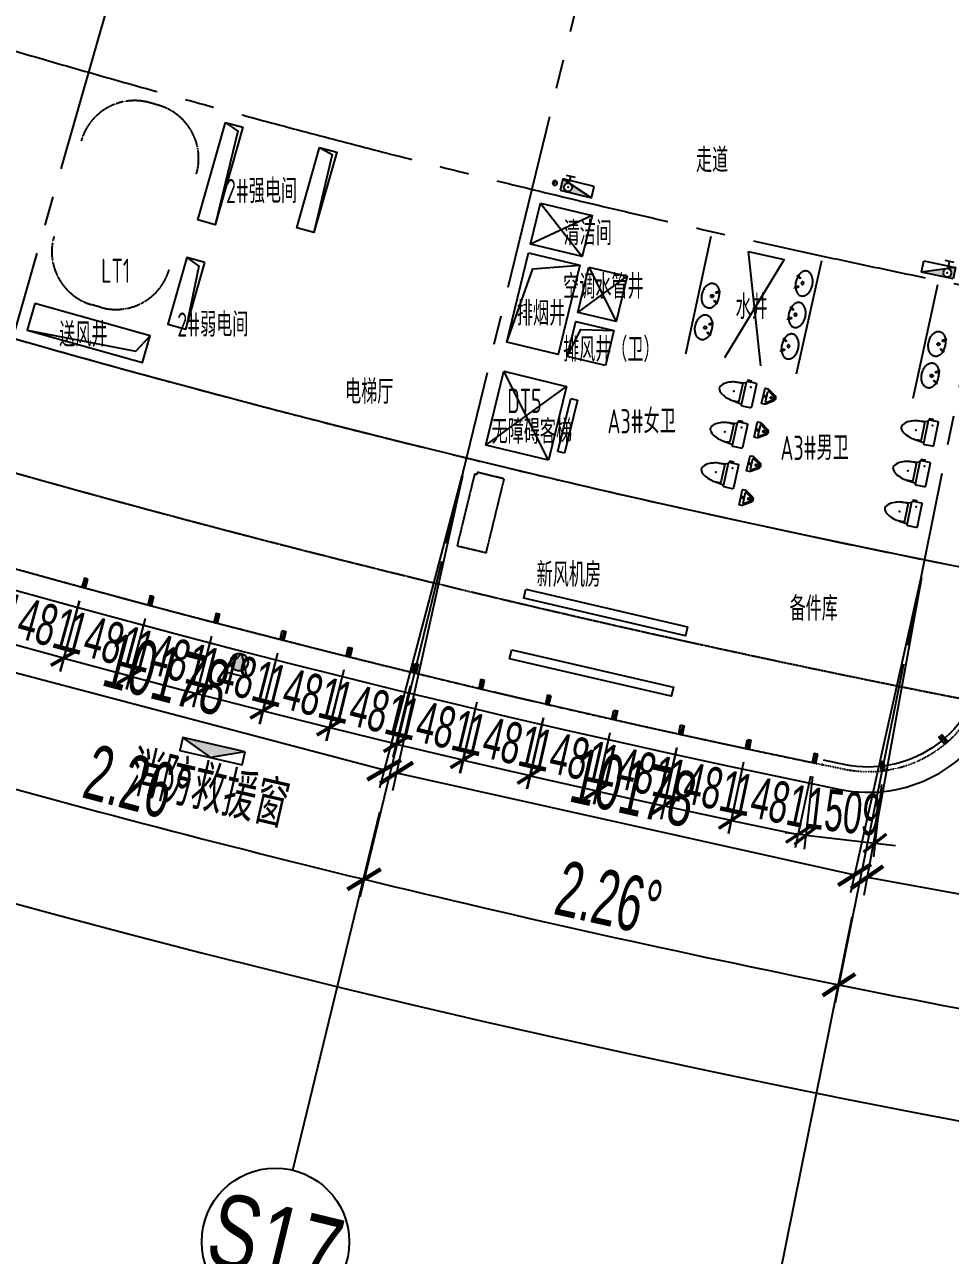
# Model space of a CAD drawing. Extents: x -668578 to 2331563, y -1202445 to 1620273.
# Drawn here: x 809525 to 829603, y 22287 to 48997 of the extents above; entities that cross this region are included whole.
import ezdxf
from ezdxf.enums import TextEntityAlignment as Align

# ---------------------------------------------------------------- set-up
doc = ezdxf.new("R2010")
doc.units = 0
for name, pattern in [('CENTER2', [28.575, 19.05, -3.175, 3.175, -3.175]), ('CONTINOUS', [0]), ('DASH', [0.35, 0.25, -0.1]), ('DOT2', [0.125, 0, -0.125]), ('Y000000S0$0$CONTINOUS', [0])]:
    doc.linetypes.add(name, pattern=pattern)
doc.layers.get('0').update_dxf_attribs({"color": 8})
doc.layers.get('Defpoints').update_dxf_attribs({"color": 8})
for name, color, linetype in [('#文字', 8, 'Continuous'), ('#标注', 8, 'Continuous'), ('#轴线', 8, 'CENTER2'), ('A-AL', 8, 'Continuous'), ('A-BEAM-PLAN-C', 8, 'Continuous'), ('A-DIMS-150', 8, 'Continuous'), ('A-EVTR', 8, 'Continuous'), ('A-FIXT', 8, 'Continuous'), ('A-FLOR-OTLN', 8, 'DOT2'), ('A-WIND-FRAM', 8, 'Continuous'), ('dim', 8, 'Continuous'), ('STAIR', 8, 'Continuous'), ('外轮廓', 8, 'Continuous'), ('建-文字', 8, 'Continuous'), ('建-洁具', 8, 'Continuous'), ('建-消防-防火分区填充', 8, 'Continuous'), ('救援窗', 8, 'Continuous'), ('暖-空调箱-基础', 8, 'Continuous'), ('水-消防-消火栓', 8, 'Continuous'), ('水-消防-消火栓-标识', 8, 'Continuous'), ('消防救援', 8, 'Continuous')]:
    doc.layers.add(name, color=color, linetype=linetype)
doc.styles.add('JHZX', font='jrs.shx', dxfattribs={"width": 0.6, "bigfont": 'jhz.shx'})
doc.styles.add('XD2008', font='xd-hzs.shx', dxfattribs={"width": 0.7, "bigfont": 'xd-hztxt.shx'})
doc.styles.add('图纸文字', font='txt.shx', dxfattribs={"width": 0.5, "bigfont": 'HZTXT.shx'})
doc.dimstyles.new('JZBZ-300', dxfattribs={"dimscale": 300, "dimtxt": 3, "dimasz": 1.5, "dimexe": 1, "dimexo": 1, "dimgap": 0.5, "dimtad": 1, "dimdec": 0, "dimdsep": 46, "dimtxsty": 'JHZX', "dimblk1": 'ARCHTICK', "dimblk2": 'ARCHTICK', "dimsah": 1, "dimcen": 0, "dimclrd": 1, "dimclre": 1, "dimclrt": 2, "dimazin": 2, "dimtfac": 1, "dimtdec": 0, "dimtix": 1, "dimtmove": 0, "dimatfit": 3, "dimfxl": 0, "dimtolj": 1, "dimlwd": -1, "dimlwe": -1, "dimarcsym": 0})
doc.dimstyles.new('JZBZ-400', dxfattribs={"dimscale": 400, "dimtxt": 3, "dimasz": 1.5, "dimexe": 1, "dimexo": 1, "dimgap": 0.5, "dimtad": 1, "dimdec": 0, "dimdsep": 46, "dimtxsty": 'JHZX', "dimblk1": 'ARCHTICK', "dimblk2": 'ARCHTICK', "dimsah": 1, "dimcen": 0, "dimclrd": 1, "dimclre": 1, "dimclrt": 2, "dimazin": 2, "dimtfac": 1, "dimtdec": 0, "dimtix": 1, "dimtmove": 0, "dimatfit": 3, "dimfxl": 0, "dimtolj": 1, "dimlwd": -1, "dimlwe": -1, "dimarcsym": 0})

# ---------------------------------------------------------------- blocks, each defined once
blk = doc.blocks.new('_ARCHTICK')
at = {"color": 0, "linetype": 'ByBlock', "const_width": 0.15}
blk.add_lwpolyline([(-0.5, -0.5), (0.5, 0.5)], dxfattribs=at)
blk = doc.blocks.new('*D2939')
at = {"layer": '#标注', "ltscale": 300, "transparency": 16777216}
for p, q in [((-1773, -1481), (-9342, -7863)), ((165914, -92056), (164727, -101884))]:
    blk.add_line(p, q, dxfattribs=at)
blk.add_arc((197092, 166179), 269610, 220.13382, 263.11563, dxfattribs=at)
at = {"layer": 'Defpoints', "color": 0, "ltscale": 300, "transparency": 16777216}
for p in [(197092, 166179), (-1467, -1224), (40380, -53208), (165962, -91659)]:
    blk.add_point(p, dxfattribs=at)
at = {"layer": '#标注', "ltscale": 300, "transparency": 16777216, "xscale": 600, "yscale": 600, "zscale": 600}
for p, rotation in [((-9036, -7605), 130.1338192809485), ((164775, -101487), 353.1156299250187)]:
    blk.add_blockref('_ARCHTICK', p, dxfattribs=dict(at, rotation=rotation))
at = {"layer": '#标注', "ltscale": 300, "transparency": 16777216, "insert": (69342, -70334), "char_height": 1200, "attachment_point": 5, "rotation": 331.6247, "style": 'JHZX'}
blk.add_mtext('\\A1;42.98°', dxfattribs=at)
blk = doc.blocks.new('*D2963')
at = {"layer": '#标注', "ltscale": 300, "transparency": 16777216}
for p, q in [((125688, -83938), (123629, -91150)), ((135616, -86562), (133844, -93849))]:
    blk.add_line(p, q, dxfattribs=at)
blk.add_arc((197092, 166179), 267210, 254.06683, 256.32903, dxfattribs=at)
at = {"layer": 'Defpoints', "color": 0, "ltscale": 300, "transparency": 16777216}
for p in [(197092, 166179), (125798, -83554), (135711, -86173), (127127, -91709)]:
    blk.add_point(p, dxfattribs=at)
at = {"layer": '#标注', "ltscale": 300, "transparency": 16777216, "xscale": 600, "yscale": 600, "zscale": 600}
for p, rotation in [((123739, -90765), 164.0668271582912), ((133938, -93461), 346.3290280231381)]:
    blk.add_blockref('_ARCHTICK', p, dxfattribs=dict(at, rotation=rotation))
at = {"layer": '#标注', "ltscale": 300, "transparency": 16777216, "insert": (129029, -91390), "char_height": 1200, "attachment_point": 5, "rotation": 345.1979, "style": 'JHZX'}
blk.add_mtext('\\A1;2.26°', dxfattribs=at)
blk = doc.blocks.new('*D2964')
at = {"layer": '#标注', "ltscale": 300, "transparency": 16777216}
for p, q in [((135616, -86562), (133844, -93849)), ((145640, -88791), (144157, -96143))]:
    blk.add_line(p, q, dxfattribs=at)
blk.add_arc((197092, 166179), 267210, 256.32903, 258.59123, dxfattribs=at)
at = {"layer": 'Defpoints', "color": 0, "ltscale": 300, "transparency": 16777216}
for p in [(197092, 166179), (135711, -86173), (145720, -88399), (137361, -94269)]:
    blk.add_point(p, dxfattribs=at)
at = {"layer": '#标注', "ltscale": 300, "transparency": 16777216, "xscale": 600, "yscale": 600, "zscale": 600}
for p, rotation in [((133938, -93461), 166.3290280231364), ((144236, -95751), 348.5912288879829)]:
    blk.add_blockref('_ARCHTICK', p, dxfattribs=dict(at, rotation=rotation))
at = {"layer": '#标注', "ltscale": 300, "transparency": 16777216, "insert": (139249, -93876), "char_height": 1200, "attachment_point": 5, "rotation": 347.4601, "style": 'JHZX'}
blk.add_mtext('\\A1;2.26°', dxfattribs=at)
blk = doc.blocks.new('*D2965')
at = {"layer": '#标注', "ltscale": 300, "transparency": 16777216}
for p, q in [((145640, -88791), (144157, -96143)), ((155745, -90624), (154553, -98028))]:
    blk.add_line(p, q, dxfattribs=at)
blk.add_arc((197092, 166179), 267210, 258.59123, 260.85343, dxfattribs=at)
at = {"layer": 'Defpoints', "color": 0, "ltscale": 300, "transparency": 16777216}
for p in [(197092, 166179), (145720, -88399), (155808, -90229), (147688, -96424)]:
    blk.add_point(p, dxfattribs=at)
at = {"layer": '#标注', "ltscale": 300, "transparency": 16777216, "xscale": 600, "yscale": 600, "zscale": 600}
for p, rotation in [((144236, -95751), 168.5912288879844), ((154616, -97633), 350.8534291851969)]:
    blk.add_blockref('_ARCHTICK', p, dxfattribs=dict(at, rotation=rotation))
at = {"layer": '#标注', "ltscale": 300, "transparency": 16777216, "insert": (149560, -95956), "char_height": 1200, "attachment_point": 5, "rotation": 349.7223, "style": 'JHZX'}
blk.add_mtext('\\A1;2.26°', dxfattribs=at)
blk = doc.blocks.new('*U2924')
at = {"linetype": 'ByBlock'}
blk.add_line((0, -20), (0, 0), dxfattribs=at)
blk.add_circle((0, -24), 4, dxfattribs=at)
at = {"color": 253, "linetype": 'ByBlock', "style": 'JHZX', "width": 0.75}
blk.add_attdef('AXES', text='', height=4, dxfattribs=at).set_placement((0, -24), align=Align.MIDDLE_CENTER)
blk = doc.blocks.new('*D3017')
at = {"layer": '#标注', "transparency": 16777216}
for p, q in [((-18427, -75792), (-19948, -82628)), ((-8492, -78002), (-10013, -84838)), ((-19861, -82237), (-9926, -84447))]:
    blk.add_line(p, q, dxfattribs=at)
at = {"layer": 'Defpoints', "color": 0, "transparency": 16777216}
for p in [(-18340, -75402), (-8405, -77611), (-9926, -84447)]:
    blk.add_point(p, dxfattribs=at)
at = {"layer": '#标注', "transparency": 16777216, "xscale": 600, "yscale": 600, "zscale": 600}
for p, rotation in [((-19861, -82237), 167.4601294960044), ((-9926, -84447), 347.4601294960043)]:
    blk.add_blockref('_ARCHTICK', p, dxfattribs=dict(at, rotation=rotation))
at = {"layer": '#标注', "transparency": 16777216, "insert": (-14720, -82561), "char_height": 1200, "attachment_point": 5, "rotation": 347.4601, "style": 'JHZX'}
blk.add_mtext('\\A1;10178', dxfattribs=at)
blk = doc.blocks.new('*D3018')
at = {"layer": '#标注', "transparency": 16777216}
for p, q in [((-8477, -78005), (-9726, -84895)), ((1538, -79821), (289, -86711)), ((-9655, -84502), (360, -86318))]:
    blk.add_line(p, q, dxfattribs=at)
at = {"layer": 'Defpoints', "color": 0, "transparency": 16777216}
for p in [(-8405, -77611), (1609, -79427), (360, -86318)]:
    blk.add_point(p, dxfattribs=at)
at = {"layer": '#标注', "transparency": 16777216, "xscale": 600, "yscale": 600, "zscale": 600}
for p, rotation in [((-9655, -84502), 169.7223276710145), ((360, -86318), 349.7223276710145)]:
    blk.add_blockref('_ARCHTICK', p, dxfattribs=dict(at, rotation=rotation))
at = {"layer": '#标注', "transparency": 16777216, "insert": (-4505, -84623), "char_height": 1200, "attachment_point": 5, "rotation": 349.7223, "style": 'JHZX'}
blk.add_mtext('\\A1;10178', dxfattribs=at)
blk = doc.blocks.new('*D3019')
at = {"layer": '#标注', "transparency": 16777216}
for p, q in [((-28283, -73188), (-30072, -79958)), ((-18443, -75788), (-20232, -82559)), ((-29970, -79572), (-20130, -82172))]:
    blk.add_line(p, q, dxfattribs=at)
at = {"layer": 'Defpoints', "color": 0, "transparency": 16777216}
for p in [(-28181, -72801), (-18340, -75402), (-20130, -82172)]:
    blk.add_point(p, dxfattribs=at)
at = {"layer": '#标注', "transparency": 16777216, "xscale": 600, "yscale": 600, "zscale": 600}
for p, rotation in [((-29970, -79572), 165.1979260165028), ((-20130, -82172), 345.1979260165028)]:
    blk.add_blockref('_ARCHTICK', p, dxfattribs=dict(at, rotation=rotation))
at = {"layer": '#标注', "transparency": 16777216, "insert": (-24845, -80098), "char_height": 1200, "attachment_point": 5, "rotation": 345.1979, "style": 'JHZX'}
blk.add_mtext('\\A1;10178', dxfattribs=at)
blk = doc.blocks.new('*D179')
at = {"layer": 'Defpoints', "color": 0, "ltscale": 300, "transparency": 16777216}
for p in [(809362, 37177), (810790, 36784), (810368, 35252)]:
    blk.add_point(p, dxfattribs=at)
at = {"layer": 'dim', "color": 1, "ltscale": 300, "transparency": 16777216}
for p, q in [((809283, 36888), (808861, 35356)), ((810711, 36494), (810289, 34962)), ((808940, 35645), (810368, 35252))]:
    blk.add_line(p, q, dxfattribs=at)
at = {"layer": 'dim', "color": 1, "ltscale": 300, "transparency": 16777216, "xscale": 450, "yscale": 450, "zscale": 450}
for p, rotation in [((808940, 35645), 164.5929292864514), ((810368, 35252), 344.5929292864515)]:
    blk.add_blockref('_ARCHTICK', p, dxfattribs=dict(at, rotation=rotation))
at = {"layer": 'dim', "color": 2, "ltscale": 300, "transparency": 16777216, "insert": (809814, 36027), "char_height": 900, "attachment_point": 5, "rotation": 344.5929, "style": 'JHZX'}
blk.add_mtext('\\A1;1481', dxfattribs=at)
blk = doc.blocks.new('*D180')
at = {"layer": 'Defpoints', "color": 0, "ltscale": 300, "transparency": 16777216}
for p in [(810790, 36783), (812220, 36397), (811807, 34863)]:
    blk.add_point(p, dxfattribs=at)
at = {"layer": 'dim', "color": 1, "ltscale": 300, "transparency": 16777216}
for p, q in [((810712, 36493), (810298, 34959)), ((812142, 36107), (811729, 34573)), ((810376, 35248), (811807, 34863))]:
    blk.add_line(p, q, dxfattribs=at)
at = {"layer": 'dim', "color": 1, "ltscale": 300, "transparency": 16777216, "xscale": 450, "yscale": 450, "zscale": 450}
for p, rotation in [((810376, 35248), 164.9160635670302), ((811807, 34863), 344.9160635670303)]:
    blk.add_blockref('_ARCHTICK', p, dxfattribs=dict(at, rotation=rotation))
at = {"layer": 'dim', "color": 2, "ltscale": 300, "transparency": 16777216, "insert": (811248, 35635), "char_height": 900, "attachment_point": 5, "rotation": 344.9161, "style": 'JHZX'}
blk.add_mtext('\\A1;1481', dxfattribs=at)
blk = doc.blocks.new('*D181')
at = {"layer": 'Defpoints', "color": 0, "ltscale": 300, "transparency": 16777216}
for p in [(812220, 36396), (813652, 36019), (813247, 34482)]:
    blk.add_point(p, dxfattribs=at)
at = {"layer": 'dim', "color": 1, "ltscale": 300, "transparency": 16777216}
for p, q in [((812143, 36106), (811738, 34569)), ((813576, 35728), (813171, 34192)), ((811815, 34859), (813247, 34482))]:
    blk.add_line(p, q, dxfattribs=at)
at = {"layer": 'dim', "color": 1, "ltscale": 300, "transparency": 16777216, "xscale": 450, "yscale": 450, "zscale": 450}
for p, rotation in [((811815, 34859), 165.2391978476094), ((813247, 34482), 345.2391978476094)]:
    blk.add_blockref('_ARCHTICK', p, dxfattribs=dict(at, rotation=rotation))
at = {"layer": 'dim', "color": 2, "ltscale": 300, "transparency": 16777216, "insert": (812684, 35251), "char_height": 900, "attachment_point": 5, "rotation": 345.2392, "style": 'JHZX'}
blk.add_mtext('\\A1;1481', dxfattribs=at)
blk = doc.blocks.new('*D182')
at = {"layer": 'Defpoints', "color": 0, "ltscale": 300, "transparency": 16777216}
for p in [(813651, 36018), (815086, 35648), (814690, 34109)]:
    blk.add_point(p, dxfattribs=at)
at = {"layer": 'dim', "color": 1, "ltscale": 300, "transparency": 16777216}
for p, q in [((813577, 35727), (813180, 34188)), ((815011, 35358), (814615, 33819)), ((813255, 34479), (814690, 34109))]:
    blk.add_line(p, q, dxfattribs=at)
at = {"layer": 'dim', "color": 1, "ltscale": 300, "transparency": 16777216, "xscale": 450, "yscale": 450, "zscale": 450}
for p, rotation in [((813255, 34479), 165.5623321281901), ((814690, 34109), 345.5623321281902)]:
    blk.add_blockref('_ARCHTICK', p, dxfattribs=dict(at, rotation=rotation))
at = {"layer": 'dim', "color": 2, "ltscale": 300, "transparency": 16777216, "insert": (814122, 34875), "char_height": 900, "attachment_point": 5, "rotation": 345.5623, "style": 'JHZX'}
blk.add_mtext('\\A1;1481', dxfattribs=at)
blk = doc.blocks.new('*D183')
at = {"layer": 'Defpoints', "color": 0, "ltscale": 300, "transparency": 16777216}
for p in [(815085, 35647), (816522, 35286), (816134, 33745)]:
    blk.add_point(p, dxfattribs=at)
at = {"layer": 'dim', "color": 1, "ltscale": 300, "transparency": 16777216}
for p, q in [((815012, 35356), (814625, 33815)), ((816449, 34995), (816061, 33454)), ((814698, 34106), (816134, 33745))]:
    blk.add_line(p, q, dxfattribs=at)
at = {"layer": 'dim', "color": 1, "ltscale": 300, "transparency": 16777216, "xscale": 450, "yscale": 450, "zscale": 450}
for p, rotation in [((814698, 34106), 165.8854664087697), ((816134, 33745), 345.8854664087697)]:
    blk.add_blockref('_ARCHTICK', p, dxfattribs=dict(at, rotation=rotation))
at = {"layer": 'dim', "color": 2, "ltscale": 300, "transparency": 16777216, "insert": (815562, 34507), "char_height": 900, "attachment_point": 5, "rotation": 345.8855, "style": 'JHZX'}
blk.add_mtext('\\A1;1481', dxfattribs=at)
blk = doc.blocks.new('*D184')
at = {"layer": 'Defpoints', "color": 0, "ltscale": 300, "transparency": 16777216}
for p in [(816521, 35285), (817960, 34932), (817581, 33388)]:
    blk.add_point(p, dxfattribs=at)
at = {"layer": 'dim', "color": 1, "ltscale": 300, "transparency": 16777216}
for p, q in [((816450, 34994), (816071, 33450)), ((817888, 34640), (817510, 33097)), ((816143, 33742), (817581, 33388))]:
    blk.add_line(p, q, dxfattribs=at)
at = {"layer": 'dim', "color": 1, "ltscale": 300, "transparency": 16777216, "xscale": 450, "yscale": 450, "zscale": 450}
for p, rotation in [((816143, 33742), 166.2086006893459), ((817581, 33388), 346.2086006893459)]:
    blk.add_blockref('_ARCHTICK', p, dxfattribs=dict(at, rotation=rotation))
at = {"layer": 'dim', "color": 2, "ltscale": 300, "transparency": 16777216, "insert": (817005, 34148), "char_height": 900, "attachment_point": 5, "rotation": 346.2086, "style": 'JHZX'}
blk.add_mtext('\\A1;1481', dxfattribs=at)
blk = doc.blocks.new('*D185')
at = {"layer": 'Defpoints', "color": 0, "ltscale": 300, "transparency": 16777216}
for p in [(817959, 34931), (819400, 34586), (819030, 33040)]:
    blk.add_point(p, dxfattribs=at)
at = {"layer": 'dim', "color": 1, "ltscale": 300, "transparency": 16777216}
for p, q in [((817890, 34639), (817519, 33094)), ((819330, 34294), (818960, 32749)), ((817589, 33385), (819030, 33040))]:
    blk.add_line(p, q, dxfattribs=at)
at = {"layer": 'dim', "color": 1, "ltscale": 300, "transparency": 16777216, "xscale": 450, "yscale": 450, "zscale": 450}
for p, rotation in [((817589, 33385), 166.531734969923), ((819030, 33040), 346.531734969923)]:
    blk.add_blockref('_ARCHTICK', p, dxfattribs=dict(at, rotation=rotation))
at = {"layer": 'dim', "color": 2, "ltscale": 300, "transparency": 16777216, "insert": (818449, 33796), "char_height": 900, "attachment_point": 5, "rotation": 346.5317, "style": 'JHZX'}
blk.add_mtext('\\A1;1481', dxfattribs=at)
blk = doc.blocks.new('*D186')
at = {"layer": 'Defpoints', "color": 0, "ltscale": 300, "transparency": 16777216}
for p in [(819399, 34585), (820842, 34248), (820480, 32700)]:
    blk.add_point(p, dxfattribs=at)
at = {"layer": 'dim', "color": 1, "ltscale": 300, "transparency": 16777216}
for p, q in [((819331, 34292), (818970, 32745)), ((820774, 33956), (820412, 32408)), ((819038, 33037), (820480, 32700))]:
    blk.add_line(p, q, dxfattribs=at)
at = {"layer": 'dim', "color": 1, "ltscale": 300, "transparency": 16777216, "xscale": 450, "yscale": 450, "zscale": 450}
for p, rotation in [((819038, 33037), 166.854869250502), ((820480, 32700), 346.8548692505021)]:
    blk.add_blockref('_ARCHTICK', p, dxfattribs=dict(at, rotation=rotation))
at = {"layer": 'dim', "color": 2, "ltscale": 300, "transparency": 16777216, "insert": (819896, 33453), "char_height": 900, "attachment_point": 5, "rotation": 346.8549, "style": 'JHZX'}
blk.add_mtext('\\A1;1481', dxfattribs=at)
blk = doc.blocks.new('*D187')
at = {"layer": 'Defpoints', "color": 0, "ltscale": 300, "transparency": 16777216}
for p in [(820841, 34247), (822286, 33918), (821933, 32368)]:
    blk.add_point(p, dxfattribs=at)
at = {"layer": 'dim', "color": 1, "ltscale": 300, "transparency": 16777216}
for p, q in [((820775, 33954), (820422, 32405)), ((822219, 33625), (821866, 32076)), ((820489, 32697), (821933, 32368))]:
    blk.add_line(p, q, dxfattribs=at)
at = {"layer": 'dim', "color": 1, "ltscale": 300, "transparency": 16777216, "xscale": 450, "yscale": 450, "zscale": 450}
for p, rotation in [((820489, 32697), 167.1780035310806), ((821933, 32368), 347.1780035310806)]:
    blk.add_blockref('_ARCHTICK', p, dxfattribs=dict(at, rotation=rotation))
at = {"layer": 'dim', "color": 2, "ltscale": 300, "transparency": 16777216, "insert": (821344, 33118), "char_height": 900, "attachment_point": 5, "rotation": 347.178, "style": 'JHZX'}
blk.add_mtext('\\A1;1481', dxfattribs=at)
blk = doc.blocks.new('*D188')
at = {"layer": 'Defpoints', "color": 0, "ltscale": 300, "transparency": 16777216}
for p in [(822285, 33917), (823731, 33596), (823387, 32045)]:
    blk.add_point(p, dxfattribs=at)
at = {"layer": 'dim', "color": 1, "ltscale": 300, "transparency": 16777216}
for p, q in [((822220, 33624), (821876, 32073)), ((823666, 33303), (823323, 31752)), ((821941, 32365), (823387, 32045))]:
    blk.add_line(p, q, dxfattribs=at)
at = {"layer": 'dim', "color": 1, "ltscale": 300, "transparency": 16777216, "xscale": 450, "yscale": 450, "zscale": 450}
for p, rotation in [((821941, 32365), 167.5011378116571), ((823387, 32045), 347.5011378116571)]:
    blk.add_blockref('_ARCHTICK', p, dxfattribs=dict(at, rotation=rotation))
at = {"layer": 'dim', "color": 2, "ltscale": 300, "transparency": 16777216, "insert": (822794, 32791), "char_height": 900, "attachment_point": 5, "rotation": 347.5011, "style": 'JHZX'}
blk.add_mtext('\\A1;1481', dxfattribs=at)
blk = doc.blocks.new('*D189')
at = {"layer": 'Defpoints', "color": 0, "ltscale": 300, "transparency": 16777216}
for p in [(823731, 33595), (825179, 33283), (824844, 31729)]:
    blk.add_point(p, dxfattribs=at)
at = {"layer": 'dim', "color": 1, "ltscale": 300, "transparency": 16777216}
for p, q in [((823668, 33302), (823332, 31749)), ((825116, 32990), (824780, 31436)), ((823396, 32042), (824844, 31729))]:
    blk.add_line(p, q, dxfattribs=at)
at = {"layer": 'dim', "color": 1, "ltscale": 300, "transparency": 16777216, "xscale": 450, "yscale": 450, "zscale": 450}
for p, rotation in [((823396, 32042), 167.8242720922327), ((824844, 31729), 347.8242720922327)]:
    blk.add_blockref('_ARCHTICK', p, dxfattribs=dict(at, rotation=rotation))
at = {"layer": 'dim', "color": 2, "ltscale": 300, "transparency": 16777216, "insert": (824246, 32472), "char_height": 900, "attachment_point": 5, "rotation": 347.8243, "style": 'JHZX'}
blk.add_mtext('\\A1;1481', dxfattribs=at)
blk = doc.blocks.new('*D190')
at = {"layer": 'Defpoints', "color": 0, "ltscale": 300, "transparency": 16777216}
for p in [(825178, 33282), (826628, 32977), (826302, 31422)]:
    blk.add_point(p, dxfattribs=at)
at = {"layer": 'dim', "color": 1, "ltscale": 300, "transparency": 16777216}
for p, q in [((825117, 32988), (824790, 31433)), ((826566, 32684), (826240, 31129)), ((824852, 31727), (826302, 31422))]:
    blk.add_line(p, q, dxfattribs=at)
at = {"layer": 'dim', "color": 1, "ltscale": 300, "transparency": 16777216, "xscale": 450, "yscale": 450, "zscale": 450}
for p, rotation in [((824852, 31727), 168.1474063728087), ((826302, 31422), 348.1474063728086)]:
    blk.add_blockref('_ARCHTICK', p, dxfattribs=dict(at, rotation=rotation))
at = {"layer": 'dim', "color": 2, "ltscale": 300, "transparency": 16777216, "insert": (825700, 32162), "char_height": 900, "attachment_point": 5, "rotation": 348.1474, "style": 'JHZX'}
blk.add_mtext('\\A1;1481', dxfattribs=at)
blk = doc.blocks.new('*D191')
at = {"layer": 'Defpoints', "color": 0, "ltscale": 300, "transparency": 16777216}
for p in [(826646, 32975), (828145, 32805), (827967, 31234)]:
    blk.add_point(p, dxfattribs=at)
at = {"layer": 'dim', "color": 1, "ltscale": 300, "transparency": 16777216}
for p, q in [((826612, 32677), (826434, 31105)), ((828111, 32507), (827934, 30936)), ((826468, 31403), (826021, 31454)), ((826468, 31403), (827967, 31234)), ((827967, 31234), (828415, 31183))]:
    blk.add_line(p, q, dxfattribs=at)
at = {"layer": 'dim', "color": 1, "ltscale": 300, "transparency": 16777216, "xscale": 450, "yscale": 450, "zscale": 450}
for p, rotation in [((826468, 31403), 353.5497744193121), ((827967, 31234), 173.5497744193122)]:
    blk.add_blockref('_ARCHTICK', p, dxfattribs=dict(at, rotation=rotation))
at = {"layer": 'dim', "color": 2, "ltscale": 300, "transparency": 16777216, "insert": (827285, 31915), "char_height": 900, "attachment_point": 5, "rotation": 353.5498, "style": 'JHZX'}
blk.add_mtext('\\A1;1509', dxfattribs=at)
blk = doc.blocks.new('A$C6e55dde9')
at = {"layer": '救援窗'}
h = blk.add_hatch(color=256, dxfattribs=at)
edge = h.paths.add_edge_path()
edge.add_arc((-839, -143), 839, 350.4779, 360)
edge.add_arc((839, -143), 839, 180, 189.5221)
edge.add_line((12, -282), (693, 0))
edge.add_line((693, 0), (-693, 0))
edge.add_line((-693, 0), (-12, -282))
edge = h.paths.add_edge_path()
edge.add_line((-12, -282), (0, -287))
edge.add_line((0, -287), (12, -282))
edge.add_arc((839, -143), 839, 180, 189.5221, ccw=False)
edge.add_arc((-839, -143), 839, -9.5221, 0, ccw=False)
blk.add_lwpolyline([(693, 0), (-693, 0), (-693, -287), (693, -287)], close=True, dxfattribs=at)
blk.add_lwpolyline([(693, 0), (0, -287), (-693, 0)], dxfattribs=at)
blk = doc.blocks.new('A$Cf5e5299f')
at = {"layer": '#标注', "ltscale": 300}
blk.add_blockref('A$C6e55dde9', (0, 0), dxfattribs=at)
at = {"layer": '#文字', "style": '图纸文字', "width": 0.7}
blk.add_text('消防救援窗', height=1000, dxfattribs=at).set_placement((-1646, -1458))
blk = doc.blocks.new('$lvtry$00000206')
at = {"color": 0}
for points in [[(-253, -220, -0.414214), (-275, -198), (-275, -22, -0.414214), (-253, 0), (253, 0, -0.414214), (275, -22), (275, -198, -0.414214), (253, -220)], [(181, -286), (-181, -286, 0.39219), (-201, -305), (-202, -326), (-204, -363), (-205, -398), (-204, -429), (-201, -459), (-197, -488), (-189, -518), (-180, -550), (-168, -584), (-153, -619), (-135, -654), (-114, -687), (-90, -717), (-63, -741), (-33, -760), (-12, -767, 0.15433), (12, -767), (33, -760), (63, -741), (90, -717), (114, -687), (135, -654), (153, -619), (168, -584), (180, -550), (189, -518), (197, -488), (201, -459), (204, -429), (205, -398), (204, -363), (202, -326), (201, -305, 0.39219)]]:
    blk.add_lwpolyline(points, format="xyb", close=True, dxfattribs=at)
blk.add_lwpolyline([(-275, -120), (-297, -120), (-297, -200), (-275, -200)], close=True, dxfattribs=at)
for points in [[(-205, -428), (-235, -220)], [(205, -428), (235, -220)]]:
    blk.add_lwpolyline(points, dxfattribs=at)
for p in [(-166, -109), (1, -443)]:
    blk.add_point(p, dxfattribs=at)
blk = doc.blocks.new('A$C56F85882')
at = {"layer": 'A-FIXT', "linetype": 'Y000000S0$0$CONTINOUS', "lineweight": -3}
blk.add_blockref('$lvtry$00000206', (462, 1512), dxfattribs=at)
blk = doc.blocks.new('$lvtry$00000221')
at = {"color": 0}
for p, q in [((-124, -91), (-43, -216)), ((-116, -76), (116, -76)), ((43, -216), (124, -91))]:
    blk.add_line(p, q, dxfattribs=at)
blk.add_lwpolyline([(69, -231, -0.57735), (-69, -231), (-162, -88, -0.145378), (-170, -61), (-170, 0), (170, 0), (170, -61, -0.145378), (162, -88)], format="xyb", close=True, dxfattribs=at)
for centre, radius in [((0, -177), 20), ((0, -38), 17.7)]:
    blk.add_circle(centre, radius, dxfattribs=at)
for centre, radius, start, end in [((-116, -86), 10, 90, 213.0863), ((0, -191), 50, 210, 330), ((116, -86), 10, 326.9137, 90)]:
    blk.add_arc(centre, radius, start, end, dxfattribs=at)
for p in [(0, -38), (0, -177)]:
    blk.add_point(p, dxfattribs=at)
blk = doc.blocks.new('A$C206F0229')
at = {"layer": 'A-FIXT', "linetype": 'Y000000S0$0$CONTINOUS', "lineweight": -3, "extrusion": (0, 0, -1), "xscale": -1, "zscale": -1, "rotation": 269.9999999999999}
blk.add_blockref('$lvtry$00000221', (0, 362), dxfattribs=at)
blk = doc.blocks.new('A$C346B0DA7')
for p, q in [((59, 99), (138, 146)), ((59, 99), (71, 79)), ((71, 79), (150, 126)), ((138, 146), (150, 126)), ((59, -99), (71, -79)), ((59, -99), (138, -146)), ((71, -79), (150, -126)), ((150, -126), (138, -146))]:
    blk.add_line(p, q)
for points in [[(124, 138, 0.012883), (119, 150, 0.028735), (103, 183, 0.038584), (81, 215, 0.043635), (58, 239, 0.046948), (30, 260, 0.060002), (3, 271, 0.075785), (-27, 275, 0.060889), (-62, 271, 0.054586), (-94, 259, 0.054379), (-122, 240, 0.038321), (-146, 217, 0.035303), (-168, 189, 0.040035), (-185, 157, 0.032621), (-200, 118, 0.024635), (-211, 77, 0.053768), (-218, -1), (-216, -39), (-211, -76, 1826.718919)], [(124, 138, 0.012883), (119, 150, 0.028735), (103, 183, 0.038584), (81, 215, 0.043635), (58, 239, 0.046948), (30, 260, 0.060002), (3, 271, 0.075785), (-27, 275, 0.060889), (-62, 271, 0.054586), (-94, 259, 0.054379), (-122, 240, 0.038321), (-146, 217, 0.035303), (-168, 189, 0.040035), (-185, 157, 0.032621), (-200, 118, 0.024635), (-211, 77, 0.053768), (-218, -1), (-216, -39), (-211, -76, 1826.718919)], [(124, 138, 0.012883), (119, 150, 0.028735), (103, 183, 0.038584), (81, 215, 0.043635), (58, 239, 0.046948), (30, 260, 0.060002), (3, 271, 0.075785), (-27, 275, 0.060889), (-62, 271, 0.054586), (-94, 259, 0.054379), (-122, 240, 0.038321), (-146, 217, 0.035303), (-168, 189, 0.040035), (-185, 157, 0.032621), (-200, 118, 0.024635), (-211, 77, 0.053768), (-218, -1), (-216, -39), (-211, -76, 1826.718919)], [(124, 138, 0.012883), (119, 150, 0.028735), (103, 183, 0.038584), (81, 215, 0.043635), (58, 239, 0.046948), (30, 260, 0.060002), (3, 271, 0.075785), (-27, 275, 0.060889), (-62, 271, 0.054586), (-94, 259, 0.054379), (-122, 240, 0.038321), (-146, 217, 0.035303), (-168, 189, 0.040035), (-185, 157, 0.032621), (-200, 118, 0.024635), (-211, 77, 0.053768), (-218, -1), (-216, -39), (-211, -76, 1826.718919)], [(132, -115, 0.025128), (138, -85, 0.042673), (146, 0), (144, 42, 0.021447), (138, 85, 0.025126), (132, 115)], [(132, -115, 0.025128), (138, -85, 0.042673), (146, 0), (144, 42, 0.021447), (138, 85, 0.025126), (132, 115)], [(132, -115, 0.025128), (138, -85, 0.042673), (146, 0), (144, 42, 0.021447), (138, 85, 0.025126), (132, 115)], [(132, -115, 0.025128), (138, -85, 0.042673), (146, 0), (144, 42, 0.021447), (138, 85, 0.025126), (132, 115)], [(-211, -76, 0.02503), (-200, -118, 0.032621), (-185, -157, 0.040035), (-168, -189, 0.035303), (-146, -217, 0.038321), (-122, -240, 0.054379), (-94, -259, 0.054586), (-62, -271, 0.060889), (-27, -275, 0.075785), (3, -271, 0.060002), (30, -260, 0.046948), (58, -239, 0.043635), (81, -215, 0.038584), (103, -183, 0.028735), (119, -150, 0.012881), (124, -138)], [(-211, -76, 0.02503), (-200, -118, 0.032621), (-185, -157, 0.040035), (-168, -189, 0.035303), (-146, -217, 0.038321), (-122, -240, 0.054379), (-94, -259, 0.054586), (-62, -271, 0.060889), (-27, -275, 0.075785), (3, -271, 0.060002), (30, -260, 0.046948), (58, -239, 0.043635), (81, -215, 0.038584), (103, -183, 0.028735), (119, -150, 0.012881), (124, -138)], [(-211, -76, 0.02503), (-200, -118, 0.032621), (-185, -157, 0.040035), (-168, -189, 0.035303), (-146, -217, 0.038321), (-122, -240, 0.054379), (-94, -259, 0.054586), (-62, -271, 0.060889), (-27, -275, 0.075785), (3, -271, 0.060002), (30, -260, 0.046948), (58, -239, 0.043635), (81, -215, 0.038584), (103, -183, 0.028735), (119, -150, 0.012881), (124, -138)], [(-211, -76, 0.02503), (-200, -118, 0.032621), (-185, -157, 0.040035), (-168, -189, 0.035303), (-146, -217, 0.038321), (-122, -240, 0.054379), (-94, -259, 0.054586), (-62, -271, 0.060889), (-27, -275, 0.075785), (3, -271, 0.060002), (30, -260, 0.046948), (58, -239, 0.043635), (81, -215, 0.038584), (103, -183, 0.028735), (119, -150, 0.012881), (124, -138)]]:
    blk.add_lwpolyline(points, format="xyb")
blk.add_lwpolyline([(-29, 0, 0.414221), (0, -29, 0.414221), (29, 0, 0.414221), (0, 29, 0.414221)], format="xyb", close=True)
blk.add_lwpolyline([(-29, 0, 0.414221), (0, -29, 0.414221), (29, 0, 0.414221), (0, 29, 0.414221)], format="xyb", close=True)
blk.add_lwpolyline([(-29, 0, 0.414221), (0, -29, 0.414221), (29, 0, 0.414221), (0, 29, 0.414221)], format="xyb", close=True)
blk.add_lwpolyline([(-29, 0, 0.414221), (0, -29, 0.414221), (29, 0, 0.414221), (0, 29, 0.414221)], format="xyb", close=True)
blk = doc.blocks.new('消火栓箱-111')
blk.add_hatch(color=256).paths.add_polyline_path([(-200, -54), (-200, -60, -0.414214), (-110, -150, -1), (-290, -150, -0.414214), (-200, -60), (-200, -54), (-350, 0), (-350, -250), (350, -250)])
for p, q in [((350, 0), (-350, 0)), ((-350, 0), (350, -250)), ((-350, 0), (-350, -250)), ((-300, 100), (-100, 100)), ((-200, -60), (-200, 100)), ((350, -250), (350, 0)), ((-350, -250), (350, -250))]:
    blk.add_line(p, q)
blk.add_circle((-200, -150), 90)
blk.add_point((-200, -150))
at = {"layer": '水-消防-消火栓'}
blk.add_arc((-350, 0), 700, 359.9687, 0, dxfattribs=at)
blk = doc.blocks.new('立管-R75-1')
at = {"linetype": 'Continuous'}
blk.add_circle((0, 0), 75, dxfattribs=at)
blk.add_point((0, 0), dxfattribs=at)
blk = doc.blocks.new('幕墙分隔')
for p, q in [((-40, -100), (40, 100)), ((0, 100), (0, -100))]:
    blk.add_line(p, q)
blk.add_lwpolyline([(-40, 100), (40, 100), (40, -100), (-40, -100)], close=True)
blk = doc.blocks.new('A$C1BDD5639')
at = {"layer": '消防救援', "linetype": 'ByBlock'}
h = blk.add_hatch(color=256, dxfattribs=at)
h.dxf.hatch_style = 1
edge = h.paths.add_edge_path()
edge.add_arc((-283, 16), 191, 0, 360)
for p, q in [((-475, 16), (0, 254)), ((0, -254), (-475, 16)), ((0, 254), (0, -254))]:
    blk.add_line(p, q, dxfattribs=at)
blk.add_circle((-283, 16), 191, dxfattribs=at)
blk = doc.blocks.new('A$C47405904')
at = {"layer": 'A-AL'}
blk.add_lwpolyline([(-89278, 9481, -0.031021), (-108755, 27069, 0.415715), (-113080, 27106), (-145267, -4699, 0.412976), (-145302, -9004, 0.149442), (-10240, -82596, 0.358696), (-6809, -80780)], format="xyb", dxfattribs=at)
at = {"layer": 'A-BEAM-PLAN-C'}
for p, q in [((-12233, -70921), (-11966, -73403)), ((-11452, -71094), (-12747, -73231))]:
    blk.add_line(p, q, dxfattribs=at)
at = {"layer": 'A-BEAM-PLAN-C', "linetype": 'CONTINOUS'}
for points in [[(-23568, -68119), (-23193, -68226), (-23797, -70342), (-24172, -70235)], [(-21529, -68663), (-21152, -68762), (-21652, -70512), (-22026, -70405)], [(-16739, -69874), (-15620, -70142), (-15837, -71033), (-16955, -70765)], [(-17000, -70950), (-15882, -71218), (-16353, -73154), (-17471, -72886)], [(-24021, -71162), (-24406, -71052), (-24817, -72495), (-24433, -72604)], [(-15687, -71264), (-14860, -71458), (-15099, -72439), (-15926, -72245)], [(-15331, -73394), (-16158, -73200), (-15973, -72440), (-15146, -72634)]]:
    blk.add_lwpolyline(points, close=True, dxfattribs=at)
at = {"layer": 'A-BEAM-PLAN-C'}
blk.add_lwpolyline([(-27707, -72052), (-27872, -72629), (-25367, -73328), (-25203, -72751)], close=True, dxfattribs=at)
blk.add_lwpolyline([(-27872, -72629), (-25515, -73085), (-25203, -72751)], dxfattribs=at)
at = {"layer": 'A-BEAM-PLAN-C', "linetype": 'DASH'}
blk.add_lwpolyline([(-18547, -77307), (-17915, -77458), (-17525, -75856), (-18108, -75715), (-18120, -75764), (-18168, -75752)], close=True, dxfattribs=at)
at = {"layer": 'A-BEAM-PLAN-C'}
blk.add_arc((42590, 175095), 252050, 257.4374, 257.61925, dxfattribs=at)
at = {"layer": 'A-DIMS-150'}
for p, q in [((-16739, -69874), (-15837, -71033)), ((-15620, -70142), (-16955, -70765)), ((-15687, -71264), (-15099, -72439)), ((-15926, -72245), (-14860, -71458))]:
    blk.add_line(p, q, dxfattribs=at)
for points in [[(-23568, -68119), (-23305, -68310), (-23797, -70342)], [(-21529, -68663), (-21256, -68818), (-21652, -70512)], [(-24406, -71052), (-24150, -71241), (-24433, -72604)], [(-17471, -72886), (-16901, -71299), (-15882, -71218)], [(-16158, -73200), (-15864, -72615), (-15146, -72634)]]:
    blk.add_lwpolyline(points, dxfattribs=at)
at = {"layer": 'A-EVTR'}
for p, q in [((-17923, -75121), (-17533, -73518)), ((-17533, -73518), (-16173, -73849)), ((-16563, -75452), (-17533, -73518)), ((-17923, -75121), (-16173, -73849)), ((-16173, -73849), (-16563, -75452)), ((-16362, -75262), (-16082, -74109)), ((-15936, -74145), (-16217, -75298)), ((-16082, -74109), (-15936, -74145)), ((-16563, -75452), (-17923, -75121)), ((-16217, -75298), (-16362, -75262))]:
    blk.add_line(p, q, dxfattribs=at)
at = {"layer": 'A-FIXT'}
for p, q in [((-13585, -73145), (-13034, -70591)), ((-11184, -73574), (-10638, -71117)), ((-8655, -74106), (-8122, -71637))]:
    blk.add_line(p, q, dxfattribs=at)
at = {"layer": 'A-FLOR-OTLN'}
for centre, radius, start, end in [((42590, 175095), 262600, 224.41582, 258.41493), ((-9624, -79608), 2600, 258.4149, 348.5912)]:
    blk.add_arc(centre, radius, start, end, dxfattribs=at)
at = {"layer": 'A-WIND-FRAM'}
for p in [(-26645, -78214), (-25215, -78600), (-23783, -78979), (-22349, -79349), (-20913, -79711), (-18035, -80411), (-16593, -80749), (-15149, -81079), (-13703, -81401), (-12255, -81714), (-7937, -81587), (-10806, -82019), (-9307, -82189)]:
    blk.add_point(p, dxfattribs=at)
at = {"layer": 'STAIR', "color": 9, "linetype": 'DASH'}
for p, q in [((-25022, -67748), (-25215, -67693)), ((-26274, -72133), (-26466, -72078))]:
    blk.add_line(p, q, dxfattribs=at)
for points in [[(-26698, -68518, -0.414214), (-25215, -67693)], [(-24198, -69232, 0.414214), (-25022, -67748)], [(-27291, -70595, 0.414214), (-26466, -72078)], [(-24791, -71309, -0.414214), (-26274, -72133)]]:
    blk.add_lwpolyline(points, format="xyb", dxfattribs=at)
at = {"layer": '外轮廓', "color": 3, "linetype": 'DASH', "ltscale": 5}
blk.add_lwpolyline([(-109158, 16478), (-135454, -11643, 0.41242), (-135330, -15318, 0.140163), (-7770, -80593, 0.412914), (-4719, -78556), (3836, -36160, 0.415851), (1787, -33095, -0.057061), (-44213, -18484, 0.041227), (-47955, -17165, 0.051572), (-52855, -16406), (-54407, -16327, -0.116659), (-64974, -13255, -0.058192), (-105484, 16602, 0.414617), (-109158, 16478)], format="xyb", close=True, dxfattribs=at)
at = {"layer": '建-消防-防火分区填充'}
blk.add_lwpolyline([(-7094, -79707), (-7174, -80103, -0.415115), (-10126, -82058), (-10604, -81959)], format="xyb", dxfattribs=at)
for p in [(-27002, -78116), (-25752, -78456), (-24500, -78791), (-23246, -79119), (-21990, -79440), (-20733, -79756), (-18215, -80369), (-16953, -80666), (-15690, -80956), (-14426, -81241), (-13160, -81519), (-8279, -81716), (-11893, -81791), (-10624, -82057), (-9411, -82099)]:
    blk.add_point(p, dxfattribs=at)
at = {"layer": '暖-空调箱-基础'}
for points in [[(-17056, -78249), (-13550, -79064), (-13595, -79259), (-17102, -78444)], [(-17362, -79564), (-13855, -80379), (-13901, -80574), (-17407, -79759)]]:
    blk.add_lwpolyline(points, close=True, dxfattribs=at)
at = {"layer": 'A-FIXT'}
for name, p, rotation in [('A$C346B0DA7', (-11055, -71609), 167.4607022900331), ('A$C346B0DA7', (-11207, -72292), 167.4607022900331), ('A$C346B0DA7', (-11359, -72976), 167.4607022900331), ('A$C56F85882', (-13485, -73270), 257.4601283701406), ('A$C206F0229', (-11984, -74408), 347.4601283699465), ('A$C56F85882', (-13681, -74149), 257.4601283701406), ('A$C56F85882', (-9552, -74131), 258.5911924434228), ('A$C56F85882', (-9730, -75013), 258.5911924434228), ('A$C56F85882', (-13876, -75027), 257.4601283701406), ('A$C206F0229', (-12310, -75872), 347.4601283699465), ('A$C206F0229', (-12473, -76604), 347.4601283699465), ('A$C56F85882', (-9908, -75895), 258.5911924434228)]:
    blk.add_blockref(name, p, dxfattribs=dict(at, rotation=rotation))
at = {"layer": 'A-FIXT', "xscale": -1, "rotation": 167.8176512337355}
for p in [(-13018, -71888), (-13166, -72572), (-8106, -72933), (-8254, -73618)]:
    blk.add_blockref('A$C346B0DA7', p, dxfattribs=at)
at = {"layer": 'A-WIND-FRAM', "xscale": -1}
for p, rotation in [((-26619, -78118), 344.7206640148254), ((-25190, -78504), 345.0513196206833), ((-23758, -78881), 345.3371601260006), ((-18013, -80316), 346.7043994384131), ((-16571, -80653), 347.0350550442708), ((-8002, -81511), 220.4516056364577), ((-10785, -81922), 348.2680472666405), ((-9319, -82090), 187.0215191597205)]:
    blk.add_blockref('幕墙分隔', p, dxfattribs=dict(at, rotation=rotation))
at = {"layer": 'A-WIND-FRAM'}
for p, rotation in [((-22324, -79254), 345.6230006311758), ((-20889, -79617), 345.9536562370337), ((-19451, -79968), 346.4183391880181), ((-15127, -80981), 347.320895549446), ((-13681, -81303), 347.6067360547634), ((-12234, -81616), 347.9373916606212)]:
    blk.add_blockref('幕墙分隔', p, dxfattribs=dict(at, rotation=rotation))
at = {"layer": '建-洁具', "rotation": 347.4601283699465}
blk.add_blockref('A$C206F0229', (-12147, -75140), dxfattribs=at)
at = {"layer": '水-消防-消火栓', "rotation": 346.5133351809693}
blk.add_blockref('消火栓箱-111', (-15911, -69429), dxfattribs=at)
at = {"layer": '水-消防-消火栓', "xscale": -1, "rotation": 348.4292818915278}
blk.add_blockref('消火栓箱-111', (-8082, -71196), dxfattribs=at)
at = {"layer": '水-消防-消火栓-标识', "xscale": -0.6666666665114465, "yscale": 0.6666666665114463, "zscale": 0.6666666665114466, "rotation": 258.8220887185596}
blk.add_blockref('立管-R75-1', (-16426, -69434), dxfattribs=at)
at = {"layer": '消防救援', "linetype": 'ByBlock', "rotation": 256.1078766825004}
blk.add_blockref('A$C1BDD5639', (-23353, -80104), dxfattribs=at)
at = {"layer": '建-文字', "style": 'XD2008', "width": 0.7}
for s, p in [('2#强电间', (-23559, -69871)), ('清洁间', (-16237, -70786)), ('LT1', (-26266, -71601)), ('空调水管井', (-16247, -71945)), ('水井', (-12509, -72386)), ('排烟井', (-17251, -72529)), ('2#弱电间', (-24615, -72768)), ('送风井', (-27177, -72988)), ('排风井（卫）', (-16250, -73313)), ('电梯厅', (-20976, -74229)), ('DT5', (-17458, -74425)), ('无障碍客梯', (-17798, -75095)), ('A3#女卫', (-15285, -74869)), ('A3#男卫', (-11534, -75445)), ('新风机房', (-16822, -78199)), ('备件库', (-11336, -78934))]:
    blk.add_text(s, height=525, dxfattribs=at).set_placement(p)
at = {"layer": '建-文字', "insert": (-13366, -68676), "char_height": 525, "width": 6502.37, "attachment_point": 1, "style": 'XD2008'}
blk.add_mtext('走道', dxfattribs=at)
blk = doc.blocks.new('A$Caccc0cd0')
at = {"layer": '#标注'}
for p1, p2, picture, middle in [((-28180.7, -72801.2), (-18340.4, -75401.5), '*D3019', (-24845.3, -80098.3)), ((-18340.4, -75401.5), (-8405.2, -77611.4), '*D3017', (-14719.6, -82561.3)), ((-8405.2, -77611.4), (1609.5, -79427.3), '*D3018', (-4504.6, -84622.6))]:
    dim = blk.add_aligned_dim(p1=p1, p2=p2, distance=-7002.8, dimstyle='JZBZ-400', override={"dimclrd": 256, "dimclre": 256, "dimclrt": 256}, dxfattribs=at)
    dim.commit()
    dim.dimension.update_dxf_attribs({"geometry": picture, "text_midpoint": middle})
blk = doc.blocks.new('DSGDFG')
at = {"layer": '#标注', "ltscale": 300}
blk.add_arc((197092.2, 166179.2), 257800, 220.136073, 263.11563, dxfattribs=at)
at = {"layer": '#轴线', "ltscale": 200}
for p, q in [((125802.1, -83537.5), (145071.4, -16040.7)), ((135712.6, -86165.5), (152304.6, -17952.1)), ((145722.9, -88382.9), (159607.6, -19576.5))]:
    blk.add_line(p, q, dxfattribs=at)
for radius in [244000, 251800, 257800]:
    blk.add_arc((197092.2, 166179.2), radius, 218.438892, 265.140584, dxfattribs=at)
at = {"layer": '#标注', "ltscale": 300}
blk.add_blockref('A$Caccc0cd0', (154502.6, -8915.6), dxfattribs=at)
at = {"layer": '#标注', "linetype": 'ByBlock', "xscale": 400, "yscale": 400}
for p, rotation, values in [((134281, -92000.4), 346.3573321530939, {'AXES': 'S17'}), ((144520.4, -94278.4), 348.6194140831179, {'AXES': 'S18'})]:
    blk.add_blockref('*U2924', p, dxfattribs=dict(at, rotation=rotation)).add_auto_attribs(values)
at = {"layer": '#标注', "ltscale": 300}
for base, p1, p2, picture, middle in [((40379.7, -53208.3), (-1467, -1223.5), (165961.7, -91658.5), '*D2939', (69341.6, -70334.5)), ((127126.6, -91708.6), (125797.5, -83553.6), (135710.7, -86173.2), '*D2963', (129029.5, -91390)), ((137360.6, -94269.4), (135710.7, -86173.2), (145719.5, -88399.4), '*D2964', (139249.4, -93875.9)), ((147687.7, -96424.1), (145719.5, -88399.4), (155808.5, -90228.8), '*D2965', (149559.6, -95956.4))]:
    dim = blk.add_angular_dim_3p(base=base, center=(197092.1, 166179.2), p1=p1, p2=p2, dimstyle='JZBZ-400', override={"dimclrd": 256, "dimclre": 256, "dimclrt": 256}, dxfattribs=at)
    dim.commit()
    dim.dimension.update_dxf_attribs({"geometry": picture, "text_midpoint": middle})
blk = doc.blocks.new('HGDTRET')
at = {"layer": 'dim', "ltscale": 300}
blk.add_arc((880041, 290089.1), 262600, 224.98133, 258.268049, dxfattribs=at)
for p1, p2, distance, picture, middle in [((809362.5, 37177.1), (810790.4, 36783.6), -1589.1, '*D179', (809813.7, 36026.8)), ((810789.9, 36782.5), (812220.1, 36397.1), -1589.1, '*D180', (811247.6, 35634.8)), ((812219.6, 36396), (813652, 36018.6), -1589.1, '*D181', (812683.8, 35250.8)), ((813651.5, 36017.5), (815085.9, 35648.2), -1589.1, '*D182', (814122.1, 34875)), ((815085.4, 35647.1), (816521.9, 35285.9), -1589.1, '*D183', (815562.5, 34507.3)), ((816521.4, 35284.9), (817959.9, 34931.8), -1589.1, '*D184', (817004.9, 34147.7)), ((817959.5, 34930.7), (819399.9, 34585.7), -1589.1, '*D185', (818449.3, 33796.3)), ((819399.5, 34584.6), (820841.9, 34247.8), -1589.1, '*D186', (819895.7, 33453)), ((820841.4, 34246.7), (822285.7, 33918), -1589.1, '*D187', (821344, 33117.9)), ((822285.2, 33916.9), (823731.3, 33596.3), -1589.1, '*D188', (822794.2, 32790.9)), ((823730.9, 33595.2), (825178.8, 33282.8), -1589.1, '*D189', (824246.2, 32472.2)), ((825178.3, 33281.7), (826628, 32977.5), -1589.1, '*D190', (825700, 32161.6)), ((826645.7, 32975), (828145, 32805.5), -1581.5, '*D191', (827285.1, 31914.9))]:
    dim = blk.add_aligned_dim(p1=p1, p2=p2, distance=distance, dimstyle='JZBZ-300', dxfattribs=at)
    dim.commit()
    dim.dimension.update_dxf_attribs({"geometry": picture, "text_midpoint": middle})

msp = doc.modelspace()

# ---------------------------------------------------------------- block references
at = {"layer": '#标注'}
for name, p in [('HGDTRET', (0, 0)), ('DSGDFG', (682948.9, 123910))]:
    msp.add_blockref(name, p, dxfattribs=at)
at = {"layer": '#标注', "ltscale": 300, "rotation": 347.0404351524869}
msp.add_blockref('A$Cf5e5299f', (813630.9, 33371.1), dxfattribs=at)
at = {"layer": 'dim', "ltscale": 300}
msp.add_blockref('A$C47405904', (837451.5, 114994.4), dxfattribs=at)

doc.saveas('drawing.dxf')
